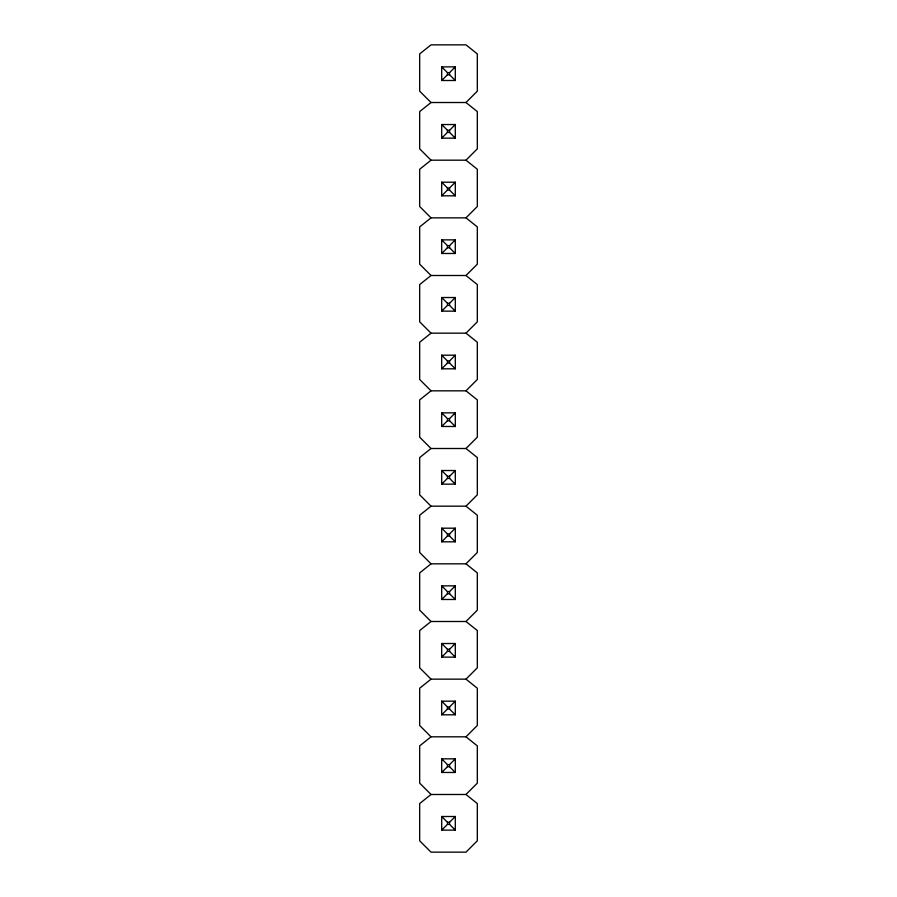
<?xml version="1.0" encoding="UTF-8"?>
<svg xmlns="http://www.w3.org/2000/svg" width="897" height="897" viewBox="0 0 897 897"><rect width="100%" height="100%" fill="white"/><g stroke="black" fill="none" stroke-linecap="round" stroke-linejoin="round"><path stroke-width="1.35" d="M441.694 80.495L447.457 74.731L449.543 74.731L455.306 80.495L441.694 80.495L441.694 66.871L455.306 66.871L455.306 80.495M441.694 66.871L447.457 72.635L449.543 72.635L455.306 66.871M465.98 102.516L477.327 91.158L477.327 53.932L465.98 44.85L431.02 44.85L419.673 53.932L419.673 91.158L431.02 102.516L465.98 102.516L477.327 111.598L477.327 148.824L465.98 160.182L431.02 160.182L419.673 169.264L419.673 206.489L431.02 217.848L465.98 217.848L477.327 226.919L477.327 264.155L465.98 275.502L431.02 275.502L419.673 284.584L419.673 321.821L431.02 333.168L465.98 333.168L477.327 342.25L477.327 379.487L465.98 390.834L431.02 390.834L419.673 399.916L419.673 437.153L431.02 448.5L465.98 448.5L477.327 457.582L477.327 494.808L465.98 506.166L431.02 506.166L419.673 515.248L419.673 552.474L431.02 563.832L465.98 563.832L477.327 572.914L477.327 610.139L465.98 621.498L431.02 621.498L419.673 630.569L419.673 667.805L431.02 679.152L465.98 679.152L477.327 688.234L477.327 725.471L465.98 736.818L431.02 736.818L419.673 745.9L419.673 783.137L431.02 794.484L465.98 794.484L477.327 803.566L477.327 840.803L465.98 852.15L431.02 852.15L419.673 840.803L419.673 803.566L431.02 794.484M441.694 138.16L447.457 132.386L449.543 132.386L455.306 138.16L441.694 138.16L441.694 124.537L455.306 124.537L455.306 138.16M441.694 124.537L447.457 130.3L449.543 130.3L455.306 124.537M441.694 195.826L447.457 190.052L449.543 190.052L455.306 195.826L455.306 182.203L441.694 182.203L441.694 195.826L455.306 195.826M441.694 182.203L447.457 187.966L449.543 187.966L455.306 182.203M465.98 217.848L477.327 206.489L477.327 169.264L465.98 160.182M441.694 253.481L447.457 247.718L449.543 247.718L455.306 253.481L441.694 253.481L441.694 239.869L455.306 239.869L455.306 253.481M441.694 239.869L447.457 245.632L449.543 245.632L455.306 239.869M441.694 311.147L447.457 305.384L447.457 303.298L441.694 297.524L455.306 297.524L455.306 311.147L441.694 311.147L441.694 297.524M455.306 311.147L449.543 305.384L449.543 303.298L455.306 297.524M465.98 333.168L477.327 321.821L477.327 284.584L465.98 275.502M441.694 368.813L447.457 363.05L447.457 360.964L441.694 355.19L455.306 355.19L455.306 368.813L441.694 368.813L441.694 355.19M447.457 360.964L449.543 360.964L455.306 355.19M441.694 426.479L447.457 420.715L447.457 418.619L441.694 412.855L455.306 412.855L455.306 426.479L441.694 426.479L441.694 412.855M455.306 426.479L449.543 420.715L449.543 418.619L455.306 412.855M465.98 448.5L477.327 437.153L477.327 399.916L465.98 390.834M441.694 484.145L447.457 478.381L449.543 478.381L455.306 484.145L441.694 484.145L441.694 470.521L455.306 470.521L455.306 484.145M449.543 478.381L449.543 476.285L455.306 470.521M441.694 541.81L447.457 536.036L449.543 536.036L455.306 541.81L441.694 541.81L441.694 528.187L455.306 528.187L455.306 541.81M449.543 536.036L449.543 533.95L455.306 528.187M465.98 563.832L477.327 552.474L477.327 515.248L465.98 506.166M441.694 599.476L447.457 593.702L449.543 593.702L455.306 599.476L441.694 599.476L441.694 585.853L455.306 585.853L455.306 599.476M449.543 593.702L449.543 591.616L455.306 585.853M441.694 657.131L447.457 651.368L449.543 651.368L455.306 657.131L441.694 657.131L441.694 643.519L455.306 643.519L455.306 657.131M449.543 651.368L449.543 649.282L455.306 643.519M465.98 679.152L477.327 667.805L477.327 630.569L465.98 621.498M441.694 714.797L447.457 709.034L449.543 709.034L455.306 714.797L441.694 714.797L441.694 701.174L455.306 701.174L455.306 714.797M441.694 701.174L447.457 706.948L449.543 706.948L455.306 701.174M441.694 772.463L447.457 766.7L449.543 766.7L455.306 772.463L455.306 758.84L441.694 758.84L441.694 772.463L455.306 772.463M449.543 766.7L449.543 764.614L455.306 758.84M465.98 794.484L477.327 783.137L477.327 745.9L465.98 736.818M441.694 830.129L447.457 824.365L447.457 822.269L441.694 816.505L441.694 830.129L455.306 830.129L455.306 816.505L441.694 816.505M447.457 822.269L449.543 822.269L455.306 816.505M431.02 102.516L419.673 111.598L419.673 148.824L431.02 160.182M431.02 217.848L419.673 226.919L419.673 264.155L431.02 275.502M431.02 333.168L419.673 342.25L419.673 379.487L431.02 390.834M431.02 448.5L419.673 457.582L419.673 494.808L431.02 506.166M431.02 563.832L419.673 572.914L419.673 610.139L431.02 621.498M431.02 679.152L419.673 688.234L419.673 725.471L431.02 736.818M447.457 303.298L449.543 303.298M447.457 305.384L449.543 305.384M447.457 363.05L449.543 363.05L455.306 368.813M447.457 418.619L449.543 418.619M447.457 420.715L449.543 420.715M441.694 470.521L447.457 476.285L449.543 476.285M441.694 528.187L447.457 533.95L449.543 533.95M441.694 585.853L447.457 591.616L449.543 591.616M441.694 643.519L447.457 649.282L449.543 649.282M441.694 758.84L447.457 764.614L449.543 764.614M447.457 824.365L449.543 824.365L455.306 830.129M449.543 72.635L449.543 74.731M449.543 130.3L449.543 132.386M449.543 187.966L449.543 190.052M449.543 245.632L449.543 247.718M449.543 360.964L449.543 363.05M449.543 706.948L449.543 709.034M449.543 822.269L449.543 824.365M447.457 72.635L447.457 74.731M447.457 130.3L447.457 132.386M447.457 187.966L447.457 190.052M447.457 245.632L447.457 247.718M447.457 476.285L447.457 478.381M447.457 533.95L447.457 536.036M447.457 591.616L447.457 593.702M447.457 649.282L447.457 651.368M447.457 706.948L447.457 709.034M447.457 764.614L447.457 766.7"/></g></svg>
